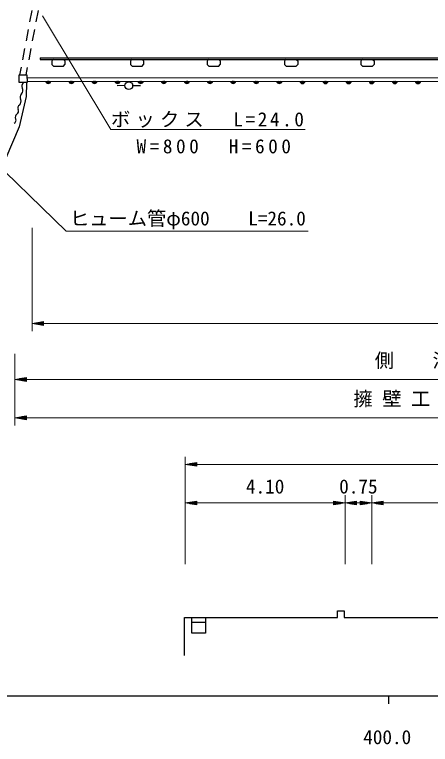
# Model space of a CAD drawing. Units: millimetres, scale not verified. Extents: x 40000 to 680000, y 20000 to 380000.
# Drawn here: x 419465 to 473452, y 198715 to 293400 of the extents above; entities that cross this region are included whole.
import ezdxf
from ezdxf.enums import TextEntityAlignment as Align

# ---------------------------------------------------------------- set-up
doc = ezdxf.new("R2010")
doc.units = ezdxf.units.MM
doc.header["$LTSCALE"] = 1000
for name, color, linetype, lineweight in [('M-BGD', 7, 'Continuous', 25), ('M-STR-HTXT', 7, 'Continuous', 13), ('M-STR-STRD', 7, 'Continuous', 25), ('M-TTL-BAND', 7, 'Continuous', 25)]:
    doc.layers.add(name, color=color, linetype=linetype, lineweight=lineweight)
doc.styles.add('ＭＳ ゴシック', font='')
doc.styles.get('ＭＳ ゴシック').set_extended_font_data('MS Gothic')

msp = doc.modelspace()

# ---------------------------------------------------------------- linework, layer by layer
at = {"layer": 'M-BGD'}
for p, q in [((421461, 292454), (421740, 293927)), ((422274, 292451), (422554, 293925)), ((420995, 289998), (421274, 291471)), ((421808, 289995), (422088, 291469)), ((420529, 287541), (420808, 289015)), ((421343, 287539), (421622, 289013)), ((424502, 287580), (424302, 287394)), ((424302, 287394), (424302, 286911)), ((424502, 286725), (424302, 286911)), ((424502, 287580), (425804, 287580)), ((425804, 287580), (426004, 287394)), ((425804, 286726), (426004, 286911)), ((426004, 287394), (426004, 286911)), ((434721, 287581), (434521, 287396)), ((434521, 287396), (434522, 286913)), ((434722, 286727), (434522, 286913)), ((434721, 287581), (436023, 287581)), ((436023, 287581), (436223, 287396)), ((436023, 286727), (436223, 286913)), ((436223, 287396), (436223, 286913)), ((444672, 287583), (444472, 287397)), ((444472, 287397), (444472, 286914)), ((444672, 286728), (444472, 286914)), ((444672, 287583), (445974, 287583)), ((445974, 287583), (446174, 287397)), ((445974, 286728), (446174, 286914)), ((446174, 287397), (446174, 286914)), ((454723, 287584), (454523, 287398)), ((454523, 287398), (454523, 286915)), ((454723, 286730), (454523, 286915)), ((454723, 287584), (456025, 287584)), ((456025, 287584), (456225, 287399)), ((456025, 286730), (456225, 286916)), ((456225, 287399), (456225, 286916)), ((464629, 287585), (464429, 287400)), ((464429, 287400), (464430, 286917)), ((464630, 286731), (464430, 286917)), ((464629, 287585), (465931, 287586)), ((465931, 287586), (466131, 287400)), ((465931, 286731), (466131, 286917)), ((466131, 287400), (466131, 286917)), ((420159, 285591), (420342, 286559)), ((420974, 285596), (421156, 286556)), ((424502, 286725), (425804, 286726)), ((434722, 286727), (436023, 286727)), ((444672, 286728), (445974, 286728)), ((454723, 286730), (456025, 286730)), ((464630, 286731), (465931, 286731)), ((421075, 285228), (498601, 285185)), ((433793, 284182), (432793, 284173)), ((434793, 284185), (435793, 284182)), ((442457, 214576), (444253, 214576))]:
    msp.add_line(p, q, dxfattribs=at)
msp.add_lwpolyline([(420063, 285591), (421073, 285596), (421079, 284594), (420068, 284588)], close=True, dxfattribs=at)
for points in [[(421010, 284561), (420954, 282786), (420075, 278859), (418318, 274795), (415846, 269824)], [(421078, 284778), (498601, 284735), (526404, 283655)], [(441522, 210242), (441522, 215163), (461375, 215163), (461375, 216028), (462239, 216028), (462239, 215163), (500003, 215163), (500003, 215948), (510976, 215948), (510976, 215149), (549219, 215149), (549219, 216155), (550327, 216155), (549219, 216155), (550261, 216155), (550261, 215136), (563917, 215136), (565004, 209216)], [(444253, 215163), (444253, 213135), (442457, 213135), (442457, 215163)]]:
    msp.add_lwpolyline(points, dxfattribs=at)
msp.add_circle((434293, 284187), 500, dxfattribs=at)
for centre, radius, start, end in [((421013, 284120), 601, 132.73394, 207.98325), ((423839, 284830), 354, 188.76563, 351.17081), ((423839, 284830), 283, 190.98967, 348.94677), ((423839, 284830), 212, 194.736, 345.20044), ((423839, 284830), 142, 202.44773, 337.48871), ((423839, 284830), 100, 212.76539, 327.17105), ((423839, 284830), 100, 212.76539, 327.17105), ((426839, 284829), 354, 188.76563, 351.17081), ((426839, 284829), 283, 190.98967, 348.94677), ((426839, 284829), 212, 194.736, 345.20044), ((426839, 284829), 142, 202.44773, 337.48871), ((426839, 284829), 100, 212.76539, 327.17105), ((426839, 284829), 100, 212.76539, 327.17105), ((429839, 284827), 354, 188.76563, 351.17081), ((429839, 284827), 283, 190.98967, 348.94677), ((429839, 284827), 212, 194.736, 345.20044), ((429839, 284827), 142, 202.44773, 337.48871), ((429839, 284827), 100, 212.76539, 327.17105), ((429839, 284827), 100, 212.76539, 327.17105), ((432839, 284825), 354, 188.76563, 351.17081), ((432839, 284825), 283, 190.98967, 348.94677), ((432839, 284825), 212, 194.736, 345.20044), ((432839, 284825), 142, 202.44773, 337.48871), ((432839, 284825), 100, 212.76539, 327.17105), ((432839, 284825), 100, 212.76539, 327.17105), ((435839, 284824), 354, 188.76563, 351.17081), ((435839, 284824), 283, 190.98967, 348.94677), ((435839, 284824), 212, 194.736, 345.20044), ((435839, 284824), 142, 202.44773, 337.48871), ((435839, 284824), 100, 212.76539, 327.17105), ((435839, 284824), 100, 212.76539, 327.17105), ((438839, 284822), 354, 188.76563, 351.17081), ((438839, 284822), 283, 190.98967, 348.94677), ((438839, 284822), 212, 194.736, 345.20044), ((438839, 284822), 142, 202.44773, 337.48871), ((438839, 284822), 100, 212.76539, 327.17105), ((438839, 284822), 100, 212.76539, 327.17105), ((441839, 284820), 354, 188.76563, 351.17081), ((441839, 284820), 283, 190.98967, 348.94677), ((441839, 284820), 212, 194.736, 345.20044), ((441839, 284820), 142, 202.44773, 337.48871), ((441839, 284820), 100, 212.76539, 327.17105), ((441839, 284820), 100, 212.76539, 327.17105), ((444839, 284819), 354, 188.76563, 351.17081), ((444839, 284819), 283, 190.98967, 348.94677), ((444839, 284819), 212, 194.736, 345.20044), ((444839, 284819), 142, 202.44773, 337.48871), ((444839, 284819), 100, 212.76539, 327.17105), ((444839, 284819), 100, 212.76539, 327.17105), ((447839, 284817), 354, 188.76563, 351.17081), ((447839, 284817), 283, 190.98967, 348.94677), ((447839, 284817), 212, 194.736, 345.20044), ((447839, 284817), 142, 202.44773, 337.48871), ((447839, 284817), 100, 212.76539, 327.17105), ((447839, 284817), 100, 212.76539, 327.17105), ((450839, 284815), 354, 188.76563, 351.17081), ((450839, 284815), 283, 190.98967, 348.94677), ((450839, 284815), 212, 194.736, 345.20044), ((450839, 284815), 142, 202.44773, 337.48871), ((450839, 284815), 100, 212.76539, 327.17105), ((450839, 284815), 100, 212.76539, 327.17105), ((453839, 284814), 354, 188.76563, 351.17081), ((453839, 284814), 283, 190.98967, 348.94677), ((453839, 284814), 212, 194.736, 345.20044), ((453839, 284814), 142, 202.44773, 337.48871), ((453839, 284814), 100, 212.76539, 327.17105), ((453839, 284814), 100, 212.76539, 327.17105), ((456839, 284812), 354, 188.76563, 351.17081), ((456839, 284812), 283, 190.98967, 348.94677), ((456839, 284812), 212, 194.736, 345.20044), ((456839, 284812), 142, 202.44773, 337.48871), ((456839, 284812), 100, 212.76539, 327.17105), ((456839, 284812), 100, 212.76539, 327.17105), ((459839, 284810), 354, 188.76563, 351.17081), ((459839, 284810), 283, 190.98967, 348.94677), ((459839, 284810), 212, 194.736, 345.20044), ((459839, 284810), 142, 202.44773, 337.48871), ((459839, 284810), 100, 212.76539, 327.17105), ((459839, 284810), 100, 212.76539, 327.17105), ((462839, 284809), 354, 188.76563, 351.17081), ((462839, 284809), 283, 190.98967, 348.94677), ((462839, 284809), 212, 194.736, 345.20044), ((462839, 284809), 142, 202.44773, 337.48871), ((462839, 284809), 100, 212.76539, 327.17105), ((462839, 284809), 100, 212.76539, 327.17105), ((465839, 284807), 354, 188.76563, 351.17081), ((465839, 284807), 283, 190.98967, 348.94677), ((465839, 284807), 212, 194.736, 345.20044), ((465839, 284807), 142, 202.44773, 337.48871), ((465839, 284807), 100, 212.76539, 327.17105), ((465839, 284807), 100, 212.76539, 327.17105), ((468839, 284805), 354, 188.76563, 351.17081), ((468839, 284805), 283, 190.98967, 348.94677), ((468839, 284805), 212, 194.736, 345.20044), ((468839, 284805), 142, 202.44773, 337.48871), ((468839, 284805), 100, 212.76539, 327.17105), ((468839, 284805), 100, 212.76539, 327.17105), ((471839, 284804), 354, 188.76563, 351.17081), ((471839, 284804), 283, 190.98967, 348.94677), ((471839, 284804), 212, 194.736, 345.20044), ((471839, 284804), 142, 202.44773, 337.48871), ((471839, 284804), 100, 212.76539, 327.17105), ((471839, 284804), 100, 212.76539, 327.17105), ((420767, 282673), 601, 132.73394, 207.98325), ((419951, 283556), 601, 312.73394, 27.98325), ((419705, 282109), 601, 312.73394, 27.98325), ((420333, 281283), 443, 119.82389, 208.05306), ((419992, 280097), 443, 119.82389, 208.05306), ((419551, 280866), 443, 299.82389, 28.05306), ((419210, 279680), 443, 299.82389, 28.05306)]:
    msp.add_arc(centre, radius, start, end, dxfattribs=at)
at = {"layer": 'M-STR-HTXT'}
for p, q in [((421740, 265745), (421740, 252323)), ((421740, 253323), (423240, 253573)), ((421740, 253323), (423240, 253073)), ((421740, 253323), (423240, 253323)), ((423240, 253373), (422040, 253373)), ((423240, 253273), (422040, 253273)), ((422340, 253423), (423240, 253423)), ((422340, 253223), (423240, 253223)), ((423240, 253473), (422640, 253473)), ((423240, 253173), (422640, 253173)), ((422940, 253523), (423240, 253523)), ((422940, 253123), (423240, 253123)), ((423240, 253073), (423240, 253573)), ((423240, 253323), (566933, 253323)), ((419500, 249379), (419500, 245066)), ((419500, 247379), (419500, 240091)), ((419500, 246066), (421000, 246316)), ((421000, 246216), (420400, 246216)), ((420700, 246266), (421000, 246266)), ((421000, 245816), (421000, 246316)), ((419500, 246066), (421000, 245816)), ((419500, 246066), (421000, 246066)), ((421000, 246116), (419800, 246116)), ((421000, 246016), (419800, 246016)), ((420100, 246166), (421000, 246166)), ((420100, 245966), (421000, 245966)), ((421000, 245916), (420400, 245916)), ((420700, 245866), (421000, 245866)), ((421000, 246066), (532678, 246066)), ((419500, 241091), (421000, 241341)), ((419500, 241091), (421000, 240841)), ((419500, 241091), (421000, 241091)), ((421000, 241141), (419800, 241141)), ((421000, 241041), (419800, 241041)), ((420100, 241191), (421000, 241191)), ((420100, 240991), (421000, 240991)), ((421000, 241241), (420400, 241241)), ((421000, 240941), (420400, 240941)), ((420700, 241291), (421000, 241291)), ((420700, 240891), (421000, 240891)), ((421000, 240841), (421000, 241341)), ((421000, 241091), (527130, 241091)), ((441620, 222107), (441620, 236042)), ((441620, 235042), (443120, 235292)), ((441620, 235042), (443120, 234792)), ((441620, 235042), (443120, 235042)), ((443120, 235092), (441920, 235092)), ((443120, 234992), (441920, 234992)), ((442220, 235142), (443120, 235142)), ((442220, 234942), (443120, 234942)), ((443120, 235192), (442520, 235192)), ((443120, 234892), (442520, 234892)), ((442820, 235242), (443120, 235242)), ((442820, 234842), (443120, 234842)), ((443120, 234792), (443120, 235292)), ((443120, 235042), (462370, 235042)), ((462370, 235042), (465829, 235042)), ((465829, 235042), (498529, 235042)), ((462370, 222107), (462370, 231042)), ((465829, 222107), (465829, 231042)), ((441620, 230042), (443120, 230292)), ((443120, 230092), (441920, 230092)), ((442220, 230142), (443120, 230142)), ((443120, 230192), (442520, 230192)), ((442820, 230242), (443120, 230242)), ((443120, 229792), (443120, 230292)), ((462370, 230042), (460870, 230292)), ((460870, 230292), (460870, 229792)), ((461170, 230242), (460870, 230242)), ((460870, 230192), (461470, 230192)), ((461770, 230142), (460870, 230142)), ((460870, 230092), (462070, 230092)), ((462370, 230042), (463870, 230292)), ((463870, 230092), (462670, 230092)), ((462970, 230142), (463870, 230142)), ((463870, 230192), (463270, 230192)), ((463570, 230242), (463870, 230242)), ((463870, 229792), (463870, 230292)), ((465829, 230042), (464329, 230292)), ((464329, 230292), (464329, 229792)), ((464629, 230242), (464329, 230242)), ((464329, 230192), (464929, 230192)), ((465229, 230142), (464329, 230142)), ((464329, 230092), (465529, 230092)), ((465829, 230042), (467329, 230292)), ((467329, 230092), (466129, 230092)), ((466429, 230142), (467329, 230142)), ((467329, 230192), (466729, 230192)), ((467029, 230242), (467329, 230242)), ((467329, 229792), (467329, 230292)), ((441620, 230042), (443120, 229792)), ((441620, 230042), (443120, 230042)), ((443120, 229992), (441920, 229992)), ((442220, 229942), (443120, 229942)), ((443120, 229892), (442520, 229892)), ((442820, 229842), (443120, 229842)), ((443120, 230042), (460870, 230042)), ((462370, 230042), (460870, 229792)), ((462370, 230042), (460870, 230042)), ((460870, 229992), (462070, 229992)), ((461770, 229942), (460870, 229942)), ((460870, 229892), (461470, 229892)), ((461170, 229842), (460870, 229842)), ((462370, 230042), (463870, 229792)), ((462370, 230042), (463870, 230042)), ((463870, 229992), (462670, 229992)), ((462970, 229942), (463870, 229942)), ((463870, 229892), (463270, 229892)), ((463570, 229842), (463870, 229842)), ((463870, 230042), (464329, 230042)), ((465829, 230042), (464329, 229792)), ((465829, 230042), (464329, 230042)), ((464329, 229992), (465529, 229992)), ((465229, 229942), (464329, 229942)), ((464329, 229892), (464929, 229892)), ((464629, 229842), (464329, 229842)), ((465829, 230042), (467329, 229792)), ((465829, 230042), (467329, 230042)), ((467329, 229992), (466129, 229992)), ((466429, 229942), (467329, 229942)), ((467329, 229892), (466729, 229892)), ((467029, 229842), (467329, 229842)), ((467329, 230042), (497029, 230042))]:
    msp.add_line(p, q, dxfattribs=at)
for points in [[(423100, 293227), (431978, 278512), (457178, 278512)], [(403895, 286942), (426142, 265293), (457592, 265293)]]:
    msp.add_lwpolyline(points, dxfattribs=at)
at = {"layer": 'M-STR-STRD'}
for p, q in [((422791, 287780), (422789, 287580)), ((422789, 287580), (470802, 287586)), ((422791, 287780), (470802, 287786)), ((470802, 287786), (487377, 287768)), ((470802, 287586), (487376, 287568))]:
    msp.add_line(p, q, dxfattribs=at)
at = {"layer": 'M-TTL-BAND'}
for p, q in [((40000, 205000), (579000, 205000)), ((468000, 205000), (468000, 204000))]:
    msp.add_line(p, q, dxfattribs=at)

# ---------------------------------------------------------------- texts
at = {"layer": 'M-STR-HTXT', "style": 'ＭＳ ゴシック'}
for s, p in [('ヒューム管φ600\u3000\u3000L=26.0', (441967, 265493)), ('側\u3000\u3000溝  L=118.0', (476839, 247066)), ('擁 壁 工  L=108.0', (474065, 242091)), ('4.10', (451995, 230716)), ('0.75', (464100, 230716))]:
    msp.add_text(s, height=1833, dxfattribs=at).set_placement(p, align=Align.BOTTOM_CENTER)
at = {"layer": 'M-STR-HTXT', "char_height": 1833, "attachment_point": 8, "style": 'ＭＳ ゴシック'}
for s, insert in [('\\T1.27;ボックス\u3000L=24.0', (444678, 278712)), ('\\T1.37;W=800\u3000H=600', (445554, 275372))]:
    msp.add_mtext(s, dxfattribs=dict(at, insert=insert))
at = {"layer": 'M-TTL-BAND', "style": 'ＭＳ ゴシック'}
msp.add_text('400.0', height=1833, dxfattribs=at).set_placement((467844, 198195), align=Align.BOTTOM_CENTER)

doc.saveas('drawing.dxf')
